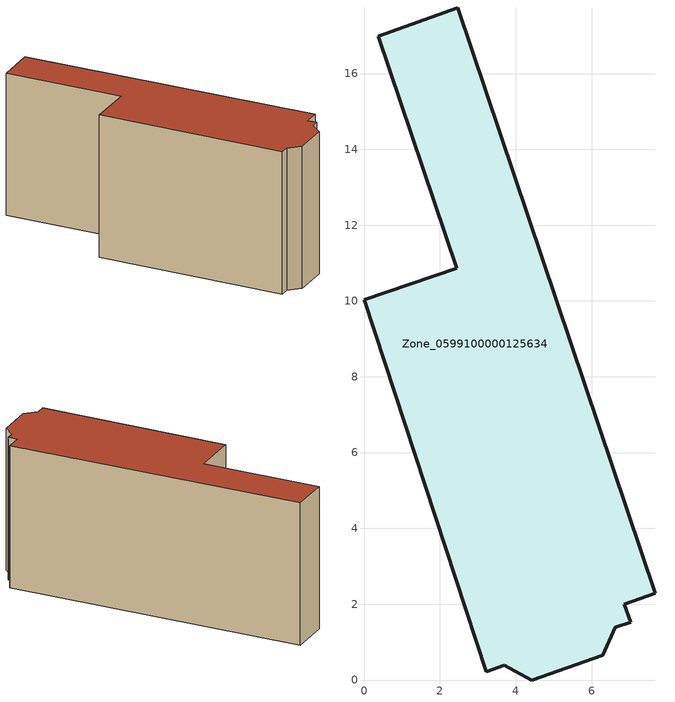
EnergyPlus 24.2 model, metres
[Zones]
Zone_0599100000125634
 floor ground (C_G): 3.7,0.39 3.22,0.22 0,10.04 2.44,10.86 0.37,16.99 2.47,17.73 7.68,2.29 6.86,2 7.03,1.53 6.63,1.39 6.3,0.65 4.43,0 z0
 wall outside (C_F): 2.44,10.86 0,10.04 3.22,0.22 3.7,0.39 4.43,0 6.3,0.65 6.63,1.39 7.03,1.53 6.86,2 7.68,2.29 2.47,17.73 0.37,16.99 2.44,10.86 z0:7.88
 roof outside (C_R): 6.86,2 7.68,2.29 2.47,17.73 0.37,16.99 2.44,10.86 0,10.04 3.22,0.22 3.7,0.39 4.43,0 6.3,0.65 6.63,1.39 7.03,1.53 z7.88
[BUILDING]
Pand.0599100000125634: North Axis=0; Terrain=City; Loads Convergence Tolerance Value=0.04; Temperature Convergence Tolerance Value=0.4; Solar Distribution=FullExterior; Maximum Number of Warmup Days=25; Minimum Number of Warmup Days=1
[Site:Location]
Rotterdam.The.Hague.AP_ZH_NLD Design_Conditions: Latitude=51.96; Longitude=4.45; Time Zone=1; Elevation=-4.5
[SITE:GROUNDTEMPERATURE:BUILDINGSURFACE]
18, 18, 18, 18, 18, 18, 18, 18, 18, 18, 18, 18
[MATERIAL] Thermal Absorptance=0.9; Solar Absorptance=0.7; Visible Absorptance=0.7
Name | Roughness | Thickness | Conductivity | Density | Specific Heat
G.TI.1946 | MediumSmooth | 0.15 | 1 | 540 | 1210
F.TI.1946 | Rough | 0.3 | 0.857143 | 1920 | 840
R.TI.1946 | MediumRough | 0.2 | 0.1 | 1500 | 1000
[CONSTRUCTION]
C_G: G.TI.1946
C_F: F.TI.1946
C_R: R.TI.1946
[ZONE]
Zone_0599100000125634: Type=1; Multiplier=1; Ceiling Height=Autocalculate; Volume=Autocalculate; Floor Area=autocalculate; Part of Total Floor Area=Yes
[ZONEINFILTRATION:DESIGNFLOWRATE]
Infil_Zone_0599100000125634: Zone or ZoneList or Space or SpaceList=Zone_0599100000125634; Schedule=AlwaysOn; Design Flow Rate Calculation Method=Flow/Area; Flow Rate per Floor Area=0.003; Constant Term Coefficient=1; Temperature Term Coefficient=0; Velocity Term Coefficient=0; Velocity Squared Term Coefficient=0
[HVACTEMPLATE:ZONE:IDEALLOADSAIRSYSTEM]
Zone_0599100000125634: Maximum Heating Supply Air Temperature=50; Minimum Cooling Supply Air Temperature=13; Maximum Heating Supply Air Humidity Ratio=0.0156; Minimum Cooling Supply Air Humidity Ratio=0.0077; Heating Limit=NoLimit; Cooling Limit=NoLimit; Dehumidification Control Type=ConstantSensibleHeatRatio; Cooling Sensible Heat Ratio=0.7; Dehumidification Setpoint=60; Humidification Control Type=None; Humidification Setpoint=30; Outdoor Air Method=None; Outdoor Air Flow Rate per Person=0.00944; Outdoor Air Flow Rate per Zone Floor Area=0; Outdoor Air Flow Rate per Zone=0; Demand Controlled Ventilation Type=None; Outdoor Air Economizer Type=NoEconomizer; Heat Recovery Type=None; Sensible Heat Recovery Effectiveness=0.7; Latent Heat Recovery Effectiveness=0.65
[ZONECONTROL:THERMOSTAT]
ThermostatControl_Zone_0599100000125634: Zone or ZoneList=Zone_0599100000125634; Control Type Schedule=DualSetpointControlType; Control 1=Thermostat_Zone_0599100000125634; Temperature Difference Between Cutout And Setpoint=0
[THERMOSTATSETPOINT:DUALSETPOINT]
Thermostat_Zone_0599100000125634: Heating Setpoint Temperature Schedule=HeatingSetpoint_Zone_0599100000125634; Cooling Setpoint Temperature Schedule=CoolingSetpoint_Zone_0599100000125634
[SCHEDULE:COMPACT]
HeatingSetpoint_Zone_0599100000125634: Through: 12/31, For: AllDays, Until: 24:00, 21
CoolingSetpoint_Zone_0599100000125634: Through: 12/31, For: AllDays, Until: 24:00, 24
DualSetpointControlType: Through: 12/31, For: AllDays, Until: 24:00, 4
AlwaysOn: Through: 12/31, For: AllDays, Until: 24:00, 1
